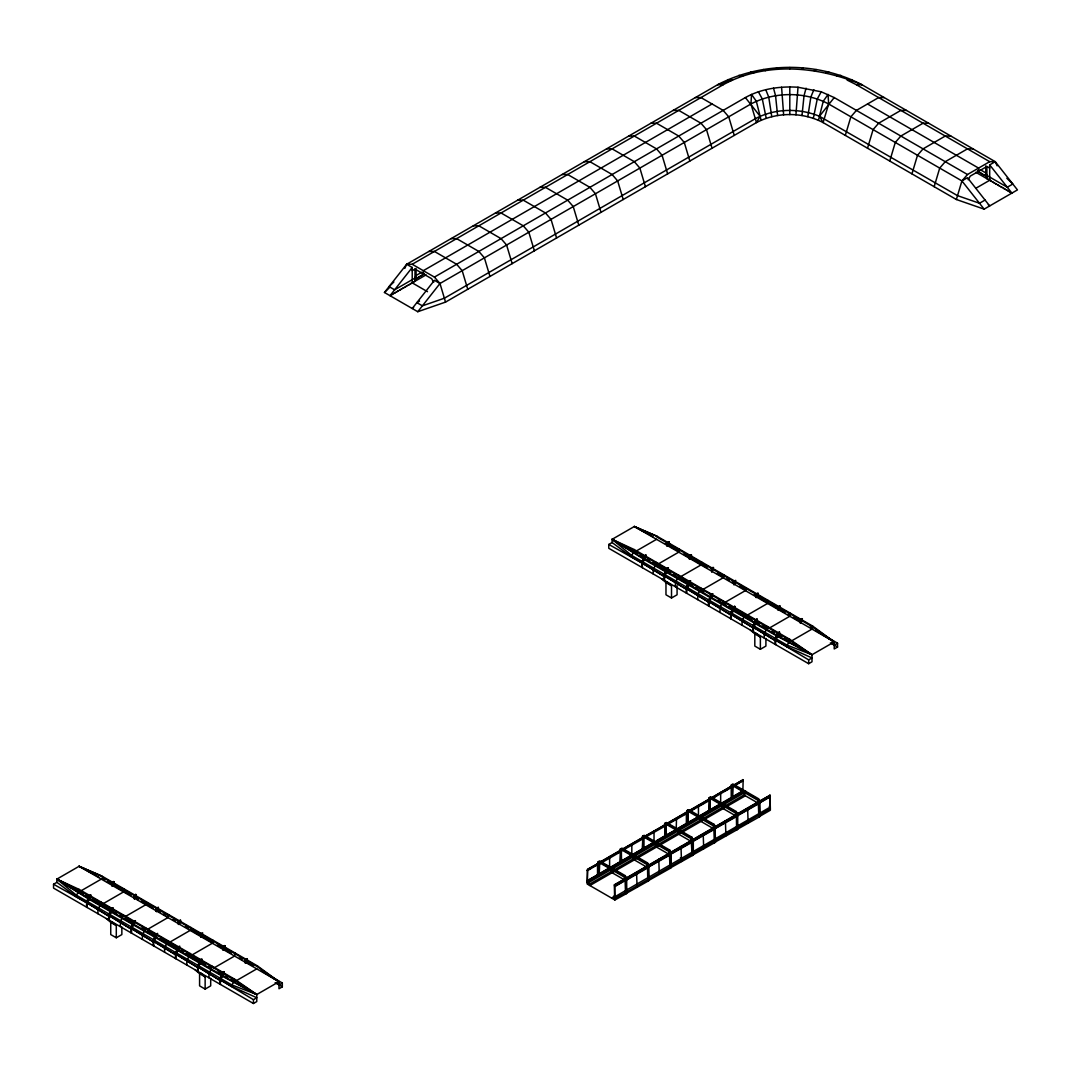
<?xml version="1.0" encoding="UTF-8"?>
<svg xmlns="http://www.w3.org/2000/svg" width="1071" height="1071" viewBox="0 0 1071 1071"><rect width="100%" height="100%" fill="white"/><g stroke="black" fill="none" stroke-linecap="round" stroke-linejoin="round"><path stroke-width="1.5" d="M403.874 287.684L402.495 288.474M795.94 114.838L798.002 87.246L821.216 91.798L834.215 97.568L967.474 174.506L989.684 161.681L995.24 161.681L1017.45 189.902L984.129 209.14L956.376 199.514L823.104 122.576C802.755 111.879 776.836 111.879 756.474 122.576L445.536 302.102L417.77 311.715L384.449 292.477L406.659 264.269L717.61 84.743C761.735 61.583 817.856 61.583 861.981 84.743L995.24 161.681L997.128 165.818M801.992 115.534L804.026 95.761L806.061 88.17M807.829 116.685L810.841 97.1L813.853 89.696M813.358 118.252L817.28 98.934L821.216 91.798M597.538 876.011L597.538 864.15L598.087 861.901L599.76 860.95L625.303 875.69L626.682 880.014L626.682 893.482L614.888 899.975L587.122 883.95L587.403 869.357L598.368 863.346L598.087 874.726L587.403 880.898L587.684 869.518L598.368 863.346M597.819 876.172L598.087 863.186M598.368 874.887L598.368 864.632L599.76 861.901L599.198 874.405L598.087 874.726M609.332 857.657L609.613 856.532L609.613 866.613M647.781 880.978L647.513 866.078L626.133 878.421L626.415 893.321L648.892 880.657L648.892 867.202L647.513 862.865L621.97 848.125L620.296 849.089L619.748 851.325L620.578 850.521L620.296 861.901L598.917 874.244L598.917 862.704M620.578 850.843L621.14 848.607L648.343 864.31L647.513 864.792L620.296 849.089M598.368 864.632L621.408 851.325L621.408 861.579L621.14 849.879M631.542 844.832L631.823 843.707L631.823 855.26M669.991 868.153L669.442 853.092L648.062 865.435L648.624 880.496L671.102 867.831L671.102 854.377L669.723 850.039L644.18 835.3L642.506 836.264L641.957 838.499L642.787 837.709L642.506 849.089L621.14 861.432M621.14 851.164L643.617 838.499L643.617 848.768L643.617 837.227L664.997 824.884L644.675 836.29M653.752 832.006L654.033 830.895L654.033 842.435M692.201 855.341L691.652 840.266L670.272 852.61L670.834 867.671L693.312 855.019L693.312 841.552L691.933 837.227L666.39 822.474L664.716 823.438L664.448 825.848L664.716 824.724M664.997 824.884L664.716 836.264L643.35 848.607M664.716 836.264L664.997 826.156L666.39 823.438L665.827 835.942L665.56 824.242M714.411 842.516L713.862 827.441L692.482 839.784L693.044 854.859L715.522 842.194L714.973 825.835L714.143 824.402L688.599 809.649L686.926 810.613L686.377 812.862L686.377 823.238M665.56 835.782L686.926 823.438L687.207 812.059L686.658 823.278L677.3 828.673M687.769 811.095L686.926 823.438M665.56 825.527L688.037 812.862L688.037 823.117L687.769 811.416M698.172 806.369L698.453 805.245L698.453 815.326M736.634 829.69L736.353 814.777L714.973 827.12L715.254 842.034L737.732 829.369L737.732 815.901L736.353 811.577L710.809 796.824L709.136 797.788L708.587 800.037L709.417 799.234L709.136 810.613L687.769 822.956M687.769 812.702L710.247 800.037L710.247 810.292L709.979 798.591M720.381 793.544L720.663 792.42L720.663 803.96M758.844 816.865L758.281 801.804L736.902 814.134L737.464 829.208L759.955 816.544L759.955 803.076L758.563 798.752L733.019 784.012L731.346 784.963L731.078 787.372L731.346 786.248L711.586 797.975M709.979 810.131L731.627 797.949L731.627 787.694L733.019 784.963L732.457 797.467L732.457 785.927L743.154 779.755L732.457 785.927M742.872 779.594L742.591 780.719L737.25 783.811M732.189 797.306L742.872 791.134L743.154 779.755M818.472 120.233L823.264 101.236L828.057 94.422L828.659 103.981L823.104 122.576L819.476 116.27C799.153 107.943 774.842 108.305 755.323 118.707L444.371 298.22L422.402 305.837L416.847 302.638L419.551 301.071M845.314 135.401L850.869 116.806L856.425 110.393L878.635 97.568L884.191 97.568M867.523 148.226L873.079 129.631L878.635 123.219L900.845 110.393L906.401 110.393M889.747 161.052L895.289 142.456L900.845 136.044L923.055 123.219L928.611 123.219M911.957 173.863L917.499 155.282L923.055 148.869L945.265 136.044L950.82 136.044M934.166 186.689L939.709 168.093L945.265 161.681L967.474 148.869L973.03 148.869M956.376 199.514L961.919 180.919L967.474 174.506M416.097 278.38L415.548 279.986M416.097 269.852L416.097 278.701L414.999 281.258L414.999 269.075L431.653 278.701L433.728 282.302M404.784 268.406L406.659 264.269L412.215 264.269L723.166 84.743C766.006 61.221 818.311 66.348 861.981 84.743L856.425 84.743L847.134 80.071L851.927 79.669M86.59 907.164L86.59 901.461L88.665 898.274L88.665 895.704L91.035 894.995L89.228 896.025L56.883 879.117L56.883 882.33L76.322 896.748L87.139 903L53.55 884.244L53.55 888.1L253.439 1003.5L256.772 1001.586L256.772 994.531L234.562 979.135L223.732 972.883L223.049 973.285L223.049 975.855L256.772 994.531L278.982 981.705L257.468 965.922L246.638 959.67L245.942 962.628L244.831 962.628L244.831 959.429L247.2 958.706L247.562 961.048M87.139 907.485L87.139 901.394L89.228 898.596L89.228 896.025M87.702 903.322L108.8 916.147L87.702 903.322L87.702 901.715L89.777 898.917L111.438 911.421L111.438 908.851L113.245 907.806L110.875 908.529L110.875 911.1L108.8 914.273L108.8 919.989M109.349 920.31L109.349 914.219L111.438 911.421M109.911 916.147L131.01 928.972L109.911 916.147L109.911 914.54L111.986 911.742L133.647 924.246L133.647 921.676L135.455 920.632L133.085 921.355L133.085 923.925L131.01 927.098L131.01 932.814M131.559 933.136L131.559 927.044L133.647 924.246M132.121 928.972L153.22 941.797L132.121 928.972L132.121 927.366L134.196 924.568L155.857 937.058L155.857 934.501L157.665 933.457L155.295 934.18L155.295 936.737L153.22 939.923L153.22 945.639M153.769 945.961L153.769 939.869L155.857 937.058M154.331 941.797L175.43 954.609L154.331 941.797L154.331 940.191L156.406 937.379L178.067 949.883L178.067 947.326L179.874 946.282L177.518 947.005L177.518 949.562L175.43 952.748L175.43 958.465M176.541 954.609L197.64 967.434L176.541 954.609L176.541 953.016L178.616 950.205L200.277 962.709L200.277 960.152L202.084 959.107L199.728 959.83L199.728 962.387L197.64 965.573L197.64 971.29M198.751 967.434L219.85 980.26L198.751 967.434L198.751 965.841L200.839 963.03L222.487 975.534L222.487 972.963L224.294 971.933L221.938 972.642L221.938 975.212L219.85 978.399L219.85 984.115M220.961 980.26L253.439 999.658L256.772 997.73L231.791 986.511L220.961 980.26L220.961 978.653L223.049 975.855M641.81 567.376L641.81 561.659L643.899 558.486L643.899 555.916L646.255 555.193L644.447 556.237L612.117 539.329L612.117 542.528L631.542 556.96L642.372 563.212L608.783 544.456L608.783 548.298L808.672 663.712L812.005 661.784L812.005 654.729L789.796 639.347L778.965 633.095L778.269 633.497L778.269 636.067L812.005 654.729L834.215 641.917L812.702 626.12L801.871 619.868L801.175 622.84L800.064 622.84L800.064 619.627L802.42 618.904L800.626 619.948L778.965 607.444L778.416 610.336L777.854 606.802L780.21 606.092L778.416 607.123L756.755 594.619L756.206 597.511L755.644 593.99L758 593.267L758.375 595.61M642.372 567.697L642.372 561.606L644.447 558.808L644.447 556.237M642.921 563.533L664.033 576.359L642.921 563.533L642.921 561.927L645.01 559.116L666.671 571.619L666.671 569.062L668.465 568.018L666.108 568.741L666.108 571.298L664.033 574.484L664.033 580.201M664.582 580.522L664.582 574.431L666.671 571.619M665.131 576.359L686.243 589.17L665.131 576.359L665.131 574.752L667.22 571.941L688.881 584.445L688.881 581.888L690.675 580.843L688.318 581.566L688.318 584.123L686.243 587.31L686.243 593.026M686.792 593.347L686.792 587.256L688.881 584.445M687.354 589.17L708.453 601.996L687.354 589.17L687.354 587.577L689.429 584.766L711.09 597.27L711.09 594.7L712.884 593.669L710.528 594.392L710.528 596.949L708.453 600.135L708.453 605.851M711.09 597.27L709.002 600.081L687.354 587.577M709.002 606.173L709.002 600.456L710.167 597.163M709.564 601.996L730.663 614.821L709.564 601.996L709.564 600.403L711.639 597.591L733.3 610.095L733.3 607.525L735.094 606.481L732.738 607.203L732.738 609.774L730.663 612.96L730.663 618.663M968.171 179.714L970.259 176.113L986.913 166.5L989.684 168.093M731.212 618.984L731.212 612.893L733.3 610.095M731.774 614.821L752.873 627.646L731.774 614.821L733.153 610.818L733.849 610.416L755.51 622.92L755.51 620.35L757.304 619.306L757.304 622.519M752.873 631.488L752.873 625.772L754.948 622.599L754.948 620.029L757.304 619.306M753.422 631.81L753.422 625.718L755.51 622.92M753.984 627.646L775.083 640.471L753.984 627.646L755.363 623.643L756.059 623.242L777.72 635.746L777.72 633.175L779.527 632.131L779.527 635.344M775.083 644.314L775.083 638.597L777.158 635.424L777.158 632.854L779.527 632.131M775.632 644.635L775.632 638.544L777.72 635.746M776.194 640.471L808.672 659.87L812.005 657.942L787.011 646.723L776.194 640.471L776.194 638.865L778.269 636.067M406.659 264.269L412.215 267.482L390.005 295.69L426.097 274.845M417.77 311.715L439.98 283.507L750.932 103.981C774.668 91.49 804.923 91.49 828.659 103.981L961.919 180.919L984.129 209.14M625.571 890.603L612.117 898.368L613.777 896.132L614.888 896.775M802.085 69.294L803.116 67.995M834.215 97.568L819.476 116.27L957.528 195.645L979.51 203.262L985.066 200.049M393.874 281.994L389.081 286.6L394.637 289.813L414.999 278.058L416.097 275.488L421.653 272.288M384.449 292.477L389.215 287.898M814.174 70.686L816.209 69.508M412.215 270.682L416.097 268.446M712.054 103.981L423.326 270.682L423.326 273.895M416.097 278.701L424.437 273.574L423.045 274.685M412.215 282.543L410.822 283.668M414.999 280.937L413.607 282.061M412.215 264.269L434.424 277.094L745.376 97.568C761.28 88.692 780.009 86.068 798.002 87.246M961.919 180.919L967.474 177.719L989.684 205.927L988.305 204.802M975.801 188.295L989.684 180.276L989.684 164.894L995.24 161.681M668.05 542.609L657.219 536.357L634.327 526.504L612.117 539.329L631.542 555.354L642.372 561.606M608.783 544.456L612.117 542.528M112.83 882.41L101.999 876.158L79.093 866.292L56.883 879.117L76.322 895.155L87.139 901.394M53.55 884.244L56.883 882.33M645.144 555.836L634.327 549.584L633.63 549.985L633.63 552.556L644.447 558.808M821.752 634.072L837.549 643.189L837.549 647.045L834.215 648.959L834.215 641.917L634.327 526.504L657.219 536.357M635.705 551.351L656.536 539.329M656.536 536.758L667.353 543.01L669.161 541.966L669.536 544.322M645.01 559.116L645.706 556.157L667.353 568.661M669.161 541.966L666.805 542.689L666.805 545.902L667.916 545.902L668.612 542.93L690.26 555.434M89.924 895.624L79.093 889.372L78.397 889.773L78.397 892.344L89.228 898.596M267.951 974.69L282.316 982.991L282.316 986.833L278.982 988.761L278.982 981.705L79.093 866.292L101.999 876.158M80.486 891.139L101.303 879.117M656.536 562.409L653.203 570.107L653.203 573.949M657.915 564.176L678.746 552.154L679.429 549.182L679.429 551.752L668.612 545.5L668.612 542.93M113.941 884.325L113.941 881.768L111.571 882.491L112.134 886.012L113.379 882.732L135.04 895.222M101.303 876.56L112.134 882.812L113.941 881.768M89.777 898.917L90.473 895.945L112.134 908.449M113.754 883.789L113.379 881.446M667.916 543.332L689.563 555.836L691.371 554.791L691.746 557.148M667.22 571.941L667.916 568.982L689.563 581.486M691.371 554.791L689.014 555.514L689.014 558.727L690.126 558.727L690.822 555.755L712.469 568.259M101.303 902.197L97.97 909.895L97.97 913.737M124.209 888.984L123.513 891.942L102.696 903.964M678.746 575.234L675.413 582.919L675.413 586.774M701.652 562.007L700.956 564.979L680.125 576.988M136.151 897.15L136.151 894.593L133.781 895.302L134.344 898.837L135.589 895.543L157.25 908.047M112.683 883.133L134.344 895.624L136.151 894.593M111.986 911.742L112.683 908.77L134.344 921.274M135.963 896.614L135.589 894.272M113.245 911.019L112.683 908.77M690.126 556.157L711.773 568.661L713.581 567.617L711.224 568.34L711.773 571.86L713.032 568.581L734.679 581.084M689.429 584.766L690.126 581.807L711.773 594.311M661.53 578.755L665.975 582.611L665.975 594.793L671.517 597.993L677.073 594.793L677.073 585.65M123.513 915.022L120.742 920.792L120.18 926.562M146.419 901.795L145.723 904.767L124.905 916.789M700.956 588.059L698.172 593.829L697.623 599.599M723.862 574.832L723.166 577.791L702.335 589.813M134.892 895.945L156.553 908.449L158.361 907.405L158.361 909.975M134.196 924.568L134.892 921.596L156.553 934.099M158.361 907.405L155.991 908.128L155.991 911.341L157.102 911.341L157.798 908.369L179.459 920.873M106.297 918.557L110.741 922.399L110.741 934.581L116.297 937.781L121.853 934.581L121.853 926.964M712.335 568.982L733.996 581.486L735.79 580.442L733.434 581.165L733.996 584.686L735.242 581.406L756.889 593.91M711.639 597.591L712.335 594.619L733.996 607.123M145.723 927.847L142.389 935.545L142.389 939.387M168.629 914.621L167.933 917.593L147.115 929.615M723.166 600.871L720.381 606.641L719.832 612.425M746.072 587.658L745.376 590.616L724.545 602.638M157.102 908.77L178.763 921.274L180.571 920.23L180.571 922.8M156.406 937.379L157.102 934.421L178.763 946.925M180.571 920.23L178.201 920.953L178.201 924.166L179.312 924.166L180.008 921.194L201.669 933.698M734.545 581.807L756.206 594.311L758 593.267M733.849 610.416L734.545 607.444L756.206 619.948M756.755 594.619L757.451 594.231L779.099 606.721M167.933 940.673L164.599 948.37L164.599 952.213M190.839 927.446L190.143 930.418L169.325 942.44M745.376 613.696L742.042 621.394L742.042 625.236M768.282 600.483L767.586 603.442L746.755 615.464M179.312 921.596L200.973 934.099L202.78 933.055L200.411 933.778L200.973 937.299L202.218 934.019L223.879 946.523M178.616 950.205L179.312 947.246L200.973 959.75M178.067 949.883L177.371 950.285L155.723 937.781M756.059 623.242L756.755 620.27L778.416 632.774M778.965 607.444L779.661 607.043L801.309 619.547M190.143 953.498L186.809 961.182L186.809 965.038M213.049 940.271L212.353 943.23L192.914 954.462M767.586 626.522L764.252 634.219L764.252 638.062M790.492 613.295L789.796 616.267L768.965 628.289M225.352 948.237L224.99 945.88L222.621 946.603L223.183 950.124L224.428 946.844L246.089 959.348M201.522 934.421L223.183 946.925L224.99 945.88M200.839 963.03L201.522 960.071L223.183 972.562M224.428 945.559L224.803 947.915M200.277 962.709L199.581 963.11L177.933 950.606M202.084 962.307L201.522 960.071M750.369 630.056L754.814 633.898L754.814 646.081L760.37 649.28L765.912 646.081L765.912 638.463M212.353 966.31L209.019 974.008L209.019 977.863M235.259 953.096L234.562 956.055L213.745 968.077M789.796 639.347L789.099 639.748L778.269 633.497M801.175 620.27L812.005 626.522L812.702 626.12M791.188 641.114L812.005 629.092M223.732 947.246L245.393 959.75L247.2 958.706M222.487 975.534L221.791 975.935L200.143 963.431M195.136 969.844L199.581 973.686L199.581 985.869L205.137 989.082L210.692 985.869L210.692 978.265M234.562 979.135L233.866 979.537L223.049 973.285M245.942 960.071L256.772 966.31L257.468 965.922M235.955 980.902L256.772 968.88M837.549 643.189L834.215 645.117L831.618 643.189M282.316 982.991L278.982 984.905L276.398 982.991M621.97 849.089L620.578 851.806L620.296 861.901M644.18 836.264L642.787 838.981L642.506 849.089M710.809 797.788L709.417 800.519L709.136 810.613M600.255 861.941L620.296 850.361M622.465 849.116L642.506 837.549M666.885 823.465L686.926 811.898M689.095 810.64L709.136 799.073M712.643 797.052L731.346 786.248M600.536 862.101L620.578 850.521M622.746 849.276L642.787 837.709M667.166 823.626L687.207 812.059M689.376 810.801L709.417 799.234M597.538 864.15L598.368 863.668M687.207 812.38L683.981 814.562M587.122 870.482L591.138 868.166M595.141 865.85L597.819 864.31M617.351 853.025L620.029 851.485M670.62 822.274L676.524 818.231L676.243 828.137M691.491 810.225L694.169 808.685M700.849 804.83L703.527 803.277M713.701 797.4L716.379 795.86M724.398 791.228L728.4 788.912M587.403 870.643L598.087 864.471M643.35 838.339L665.827 825.687M709.979 799.876L731.346 787.533L732.189 784.481L759.393 800.198L758.563 800.68L731.346 784.963M732.189 787.051L742.872 780.879M732.457 787.212L731.346 787.533L731.346 797.788M597.819 874.565L587.122 880.737L589.893 885.543L745.376 795.793L757.866 802.996M598.649 874.083L609.332 867.912M610.671 867.149L620.029 861.74M620.859 861.271L631.542 855.1L634.327 859.906L646.817 867.122M632.881 854.323L642.239 848.928M643.069 848.446L653.752 842.275L656.536 847.081L669.027 854.297M656.429 840.735L664.448 836.103M665.278 835.621L676.243 829.61M687.488 822.796L698.453 816.785M699.51 815.848L708.868 810.452M709.698 809.971L720.381 803.799L723.166 808.605L735.657 815.821M721.72 803.036L731.078 797.627M731.908 797.145L742.591 790.974L745.376 795.793M620.578 862.061L621.408 861.579M642.787 849.249L643.617 848.768M664.997 836.424L665.827 835.942M687.207 823.599L688.037 823.117M709.417 810.774L710.247 810.292M731.627 797.949L732.457 797.467M588.233 881.379L654.863 842.917M656.255 842.114L677.073 830.092L678.746 834.255L691.237 841.471M678.465 829.289L743.702 791.616M588.367 882.745L743.85 792.982M744.546 794.669L589.063 884.432L587.122 882.343M598.917 861.419L624.46 876.172L625.303 875.69M647.513 862.865L646.67 863.346L648.062 867.671L648.062 881.138M669.723 850.039L668.88 850.521L670.272 854.859L670.272 868.313M665.56 822.956L691.09 837.696L691.933 837.227M714.143 824.402L713.313 824.884L714.692 829.208L714.692 842.676M736.353 811.577L735.523 812.059L736.902 816.383L736.902 829.851M758.563 798.752L757.733 799.234L759.111 803.558L759.111 817.026M647.513 863.828L646.67 864.31L647.232 867.202M669.723 851.003L668.88 851.485L669.723 854.538L648.343 866.881L648.062 865.435M714.143 825.366L713.313 825.835L714.143 828.887L692.763 841.23L692.482 839.784M736.353 812.541L735.523 813.023L736.072 815.901M758.563 799.716L757.733 800.198L758.563 803.237L737.183 815.58L736.902 814.134M614.607 896.614L614.326 884.914L625.022 878.742L625.571 893.803M647.232 865.917L625.852 878.26L626.133 879.693L647.513 867.363L647.513 866.078M736.072 814.616L714.692 826.959L714.973 828.405L736.353 816.062L736.353 814.777M759.111 801.322L770.076 795.311L770.357 810.212L759.674 816.383L759.111 801.322L759.393 802.755L770.076 796.583L769.808 795.151M614.326 884.914L625.303 878.903M648.343 865.596L669.723 853.252M670.553 852.77L691.933 840.427M692.763 839.945L714.143 827.602M737.183 814.295L758.563 801.965M759.393 801.483L770.076 795.311M614.607 886.346L625.303 880.175L625.022 878.742M614.888 899.975L614.888 886.507L625.571 880.335M648.624 867.041L671.102 854.377M670.834 854.216L693.312 841.552M693.044 841.391L715.522 828.726M715.254 828.566L737.732 815.901M737.464 815.741L759.955 803.076M759.674 802.915L770.357 796.744M625.852 893.964L625.852 880.496L648.892 867.202M626.415 890.121L647.781 877.778M648.624 877.296L669.991 864.953M670.834 864.471L692.201 852.128M693.044 851.646L714.411 839.303M715.254 838.821L736.634 826.477M737.464 825.995L758.844 813.665M759.674 813.184L770.357 807.012L769.246 806.369M770.357 808.605L625.852 892.357L614.888 898.368L612.947 898.208M825.835 72.975L828.847 71.985M836.893 76.121L840.829 75.385M723.166 84.743L717.61 84.743L732.444 80.071L727.664 79.669M695.4 97.568L700.956 97.568L723.166 110.393L728.708 116.806L734.264 135.401M673.19 110.393L678.746 110.393L700.956 123.219L706.499 129.631L712.054 148.226M650.981 123.219L656.536 123.219L678.746 136.044L684.289 142.456L689.844 161.052M628.771 136.044L634.327 136.044L656.536 148.869L662.079 155.282L667.635 173.863M606.561 148.869L612.117 148.869L634.327 161.681L639.869 168.093L645.425 186.689M584.351 161.681L589.893 161.681L612.117 174.506L617.659 180.919L623.215 199.514M562.141 174.506L567.684 174.506L589.893 187.331L595.449 193.744L601.005 212.339M539.931 187.331L545.474 187.331L567.684 200.157L573.239 206.569L578.795 225.164M517.721 200.157L523.264 200.157L545.474 212.982L551.03 219.394L556.585 237.99M495.512 212.982L501.054 212.982L523.264 225.807L528.82 232.22L534.375 250.801M473.302 225.807L478.844 225.807L501.054 238.632L506.61 245.031L512.166 263.627M451.078 238.632L456.634 238.632L478.844 251.444L484.4 257.857L489.956 276.452M428.869 251.444L434.424 251.444L456.634 264.269L462.19 270.682L467.746 289.277M738.762 75.385L742.698 76.121M750.731 71.985L753.743 72.975M634.327 549.584L612.117 539.329L643.765 559.196M79.093 889.372L56.883 879.117L88.532 898.997M652.935 536.598L634.327 526.504L647.594 533.264M99.134 877.162L79.093 866.292L93.846 873.816M634.327 526.504L644.608 531.778M79.093 866.292L89.375 871.58M856.425 84.743L989.684 161.681M867.523 103.981L978.586 168.093L978.586 171.306M980.246 169.7L985.802 172.913L986.913 175.47L1007.276 187.224L1012.818 184.025L1006.834 178.255M986.913 178.362L988.305 179.486M989.684 179.955L991.077 181.079M975.801 172.27L1011.894 193.101L989.684 164.894M445.536 302.102L439.98 283.507L434.424 280.294L412.215 308.515L413.607 307.39M427.49 291.687L412.215 282.864L412.215 267.482M637.647 527.789L644.836 531.939M665.345 543.613L668.05 545.179M683.499 554.095L687.555 556.438M690.822 558.326L707.061 567.697M717.088 573.494L723.862 577.389M726.566 578.956L729.271 580.522M731.975 582.089L734.679 583.641M739.298 586.306L746.072 590.215M754.185 594.9L756.889 596.467M768.282 603.04L757.451 596.788L757.451 594.231M769.634 603.816L776.395 607.726M779.661 609.613L785.07 612.732M787.774 614.299L790.492 615.865M793.196 617.432L799.957 621.327M809.997 627.124L812.702 628.69M830.36 642.895L837.549 647.045M645.01 556.559L666.671 569.062M667.22 569.384L688.881 581.888M689.429 582.209L711.09 594.7M711.639 595.021L733.3 607.525M733.849 607.846L755.51 620.35M756.059 620.671L777.72 633.175M624.607 546.545L612.117 539.329L633.63 552.556L631.542 555.354L631.542 556.96M627.378 548.138L631.542 550.548M634.327 552.154L637.031 553.707M639.735 555.273L643.791 557.616M647.058 559.504L649.762 561.07M652.467 562.623L656.536 564.979M657.889 565.756L667.353 571.218M667.916 571.539L670.62 573.105M673.324 574.672L676.029 576.238M678.746 577.791L689.563 584.043M692.83 585.931L690.126 584.364L690.126 581.807M695.534 587.497L698.238 589.05M700.956 590.616L703.66 592.183M717.744 600.322L720.462 601.875M723.166 603.442L725.87 605.008M728.575 606.561L732.631 608.917M734.545 610.015L752.137 620.176M756.755 622.84L759.459 624.393M762.164 625.959L767.586 629.092M771.642 631.435L774.346 633.001M781.669 637.218L778.965 635.665L778.965 633.095M784.374 638.785L787.091 640.351M793.959 644.314L799.515 647.527M802.286 649.12L812.005 654.729L787.011 645.117L776.194 638.865M643.524 558.701L641.81 561.659M665.747 571.512L664.033 574.484M687.957 584.338L686.243 587.31M732.377 609.988L730.663 612.96M754.586 622.813L752.873 625.772M776.796 635.639L775.083 638.597M644.314 559.517L665.975 572.021M666.523 572.342L688.184 584.846M688.733 585.168L710.394 597.672M710.943 597.993L732.604 610.497M733.153 610.818L754.814 623.322M755.363 623.643L777.024 636.147M777.573 636.455L812.005 654.729L789.099 639.748L789.099 642.305L787.011 645.117L787.011 646.723M642.921 561.927L664.582 574.431M665.131 574.752L686.792 587.256M709.564 600.403L731.212 612.893M731.774 613.214L753.422 625.718M753.984 626.04L775.632 638.544M665.975 582.611L671.517 585.81L671.517 597.993M754.814 633.898L760.37 637.098L760.37 649.28M709.979 797.306L737.183 813.023L736.353 813.505L709.136 797.788M687.769 810.131L714.973 825.835L714.143 826.317L686.926 810.613M713.447 828.646L700.956 821.43L699.283 817.267M691.933 838.178L692.763 838.66L691.933 839.142L664.716 823.438M691.652 841.552L691.933 851.967L691.09 838.66M643.35 835.782L670.553 851.485L669.723 851.967L642.506 836.264M680.406 857.657L681.517 858.299M598.087 861.901L625.303 877.618L625.852 880.496M624.607 879.934L612.117 872.731L610.443 868.554M82.427 867.577L88.17 870.897M101.999 878.715L104.704 880.282M107.408 881.848L111.464 884.191M113.379 885.289L130.97 895.45M135.589 898.114L138.293 899.68M140.997 901.233L153.18 908.275M160.503 912.505L157.798 910.939L157.798 908.369M163.22 914.058L165.925 915.625M172.685 919.534L175.39 921.1M185.43 926.884L188.135 928.45M190.839 930.016L200.317 935.478M202.218 936.59L213.049 942.828M217.105 945.184L223.879 949.08M224.428 949.401L231.202 953.31M239.315 957.996L242.033 959.562M253.412 966.136L246.638 962.227L246.638 959.67M275.14 982.683L282.316 986.833M89.777 896.347L111.438 908.851M111.986 909.172L133.647 921.676M134.196 921.997L155.857 934.501M156.406 934.822L178.067 947.326M178.616 947.648L200.277 960.152M200.839 960.459L222.487 972.963M77.701 891.139L56.883 879.117L78.397 892.344L76.322 895.155L76.322 896.748M79.093 891.942L83.15 894.285M85.854 895.851L88.572 897.418M91.825 899.292L99.951 903.991M101.303 904.767L110.782 910.23M114.035 912.117L116.739 913.683M119.457 915.25L122.161 916.803M124.865 918.369L132.991 923.055M141.667 928.062L144.371 929.628M147.075 931.194L153.849 935.103M159.807 938.544L166.581 942.453M167.933 943.23L178.763 949.482M180.664 950.593L183.382 952.146M186.086 953.712L188.791 955.278M190.143 956.055L198.269 960.741M202.874 963.405L205.592 964.971M208.296 966.537L211 968.104M217.774 972.013L220.479 973.566M225.084 976.23L227.802 977.796M230.506 979.363L234.562 981.705M240.118 984.905L245.674 988.118M248.445 989.724L256.772 994.531L231.791 984.905L220.961 978.653M88.304 898.489L86.59 901.461M110.514 911.314L108.8 914.273M132.724 924.139L131.01 927.098M154.934 936.951L153.22 939.923M177.143 949.776L175.43 952.748M199.353 962.601L197.64 965.573M221.563 975.427L219.85 978.399M89.08 899.319L110.741 911.823M111.304 912.144L132.951 924.648M133.514 924.956L155.161 937.46M222.353 976.257L256.772 994.531L233.866 979.537L233.866 982.107L231.791 984.905L231.791 986.511M87.702 901.715L109.349 914.219M109.911 914.54L131.559 927.044M132.121 927.366L153.769 939.869M154.331 940.191L175.979 952.695L175.979 958.786M176.541 953.016L198.189 965.52L198.189 971.611M198.751 965.841L220.412 978.332L220.412 984.423M110.741 922.399L116.297 925.598L116.297 937.781M199.581 973.686L205.137 976.899L205.137 989.082M763.382 69.508L765.417 70.686M815.392 630.337L834.215 641.917L812.005 626.522M261.498 970.955L278.982 981.705L256.772 966.31M817.561 631.006L834.215 641.917L825.888 636.415M818.94 631.836L823.104 634.581M755.925 633.256L760.37 637.098M667.086 581.968L671.517 585.81M200.692 973.044L205.137 976.899M111.853 921.756L116.297 925.598M745.376 97.568L760.115 116.27L756.474 122.576L750.932 103.981L751.534 94.422L756.327 101.236L761.106 120.233M434.424 277.094L439.98 283.507M776.475 67.995L777.492 69.294M691.09 837.696L692.482 842.034L692.482 855.501M624.46 876.172L625.303 877.618L626.133 877.136L624.46 877.136L625.022 880.014M758.362 91.798L762.298 98.934L766.234 118.252M985.802 175.791L986.913 178.683L986.913 166.5M765.738 89.696L768.75 97.1L771.763 116.685M773.53 88.17L775.565 95.761L777.6 115.534M758.281 801.804L758.563 803.237M747.866 809.408L747.598 807.976L748.147 823.037M725.656 822.233L725.388 820.788L725.937 835.862M713.862 827.441L714.143 828.887M703.446 835.059L703.178 833.613L703.727 848.687M691.652 840.266L691.933 841.712L670.553 854.056L670.272 852.61M681.236 847.884L680.969 846.438L681.517 861.512M669.442 853.092L669.723 854.538M659.026 860.709L658.759 859.263L659.308 874.324M636.817 873.521L636.535 872.089L637.098 887.149M614.607 885.074L614.888 886.507M781.589 87.246L783.637 114.838M998.025 185.096L999.404 185.885M1010.515 192.298L1009.123 191.495M1007.731 190.705L1006.338 189.902M1004.959 189.098L1003.567 188.295M1002.175 187.492L1000.796 186.689M996.632 184.292L995.24 183.489M993.848 182.686L992.469 181.883M985.802 165.858L985.802 176.113L977.475 170.985L978.854 172.11M984.41 175.309L983.017 174.506M981.638 173.703L980.246 172.913M808.672 659.87L808.672 663.712M801.871 618.583L801.871 621.153M800.626 619.948L800.626 623.161M789.796 67.5L789.796 68.839M789.796 86.925L789.796 114.61M779.661 605.771L779.661 608.328M778.416 607.123L778.416 610.336M770.076 796.583L770.076 806.851M756.755 618.984L756.755 622.197M756.206 594.311L756.206 597.511M735.242 581.406L735.242 583.963M734.545 606.173L734.545 609.372M733.996 581.486L733.996 584.686M713.032 567.295L713.032 569.866M711.773 568.661L711.773 571.86M689.563 555.836L689.563 559.049M667.916 567.697L667.916 570.91M667.353 543.01L667.353 546.223M645.706 554.872L645.706 558.085M421.653 275.488L420.274 276.291M418.881 277.094L417.489 277.898M409.443 284.471L408.051 285.274M406.659 286.077L405.28 286.867M401.116 289.277L399.724 290.08M398.332 290.884L396.953 291.687M395.56 292.477L394.168 293.28M392.789 294.083L391.397 294.886M253.439 999.658L253.439 1003.5M245.393 959.75L245.393 962.949M223.732 971.611L223.732 974.811M223.183 946.925L223.183 950.124M200.973 934.099L200.973 937.299M179.312 947.246L179.312 949.803M178.763 921.274L178.763 924.487M156.553 908.449L156.553 911.662M134.344 895.624L134.344 898.837M112.134 882.812L112.134 886.012M90.473 895.945L90.473 898.515M612.532 868.313L611.688 869.759L612.532 868.313M634.742 855.488L633.898 856.934L634.742 855.488M656.951 842.676L656.108 844.109L656.951 842.676M679.161 829.851L678.331 831.297L679.161 829.851M701.371 817.026L700.541 818.472L701.371 817.026M723.581 804.201L722.751 805.646L723.581 804.201M745.791 791.375L744.961 792.821L745.791 791.375M278.982 981.705L265.099 972.615L278.982 981.705"/></g></svg>
